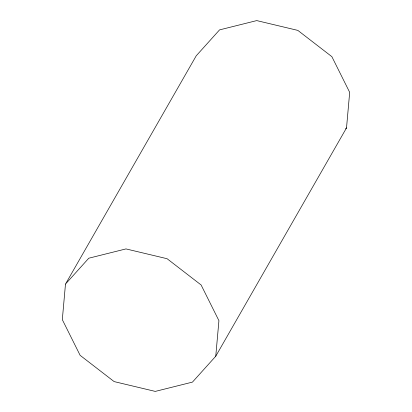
<?xml version="1.0" encoding="UTF-8"?>
<svg xmlns="http://www.w3.org/2000/svg" width="412" height="412" viewBox="0 0 412 412"><rect width="100%" height="100%" fill="white"/><g stroke="black" fill="none" stroke-linecap="round" stroke-linejoin="round"><path stroke-width="0.62" d="M65.482 284.095L62.315 319.65L80.129 355.34L114.15 381.6L155.267 391.4L192.456 382.109L215.759 356.22L346.518 127.905L349.685 92.35L331.871 56.66L297.85 30.4L256.733 20.6L219.544 29.891L196.241 55.78L65.482 284.095L88.786 258.206L125.974 248.915L167.092 258.715L201.113 284.975L218.927 320.665L215.759 356.22M345.673 128.843L346.518 127.905"/></g></svg>
